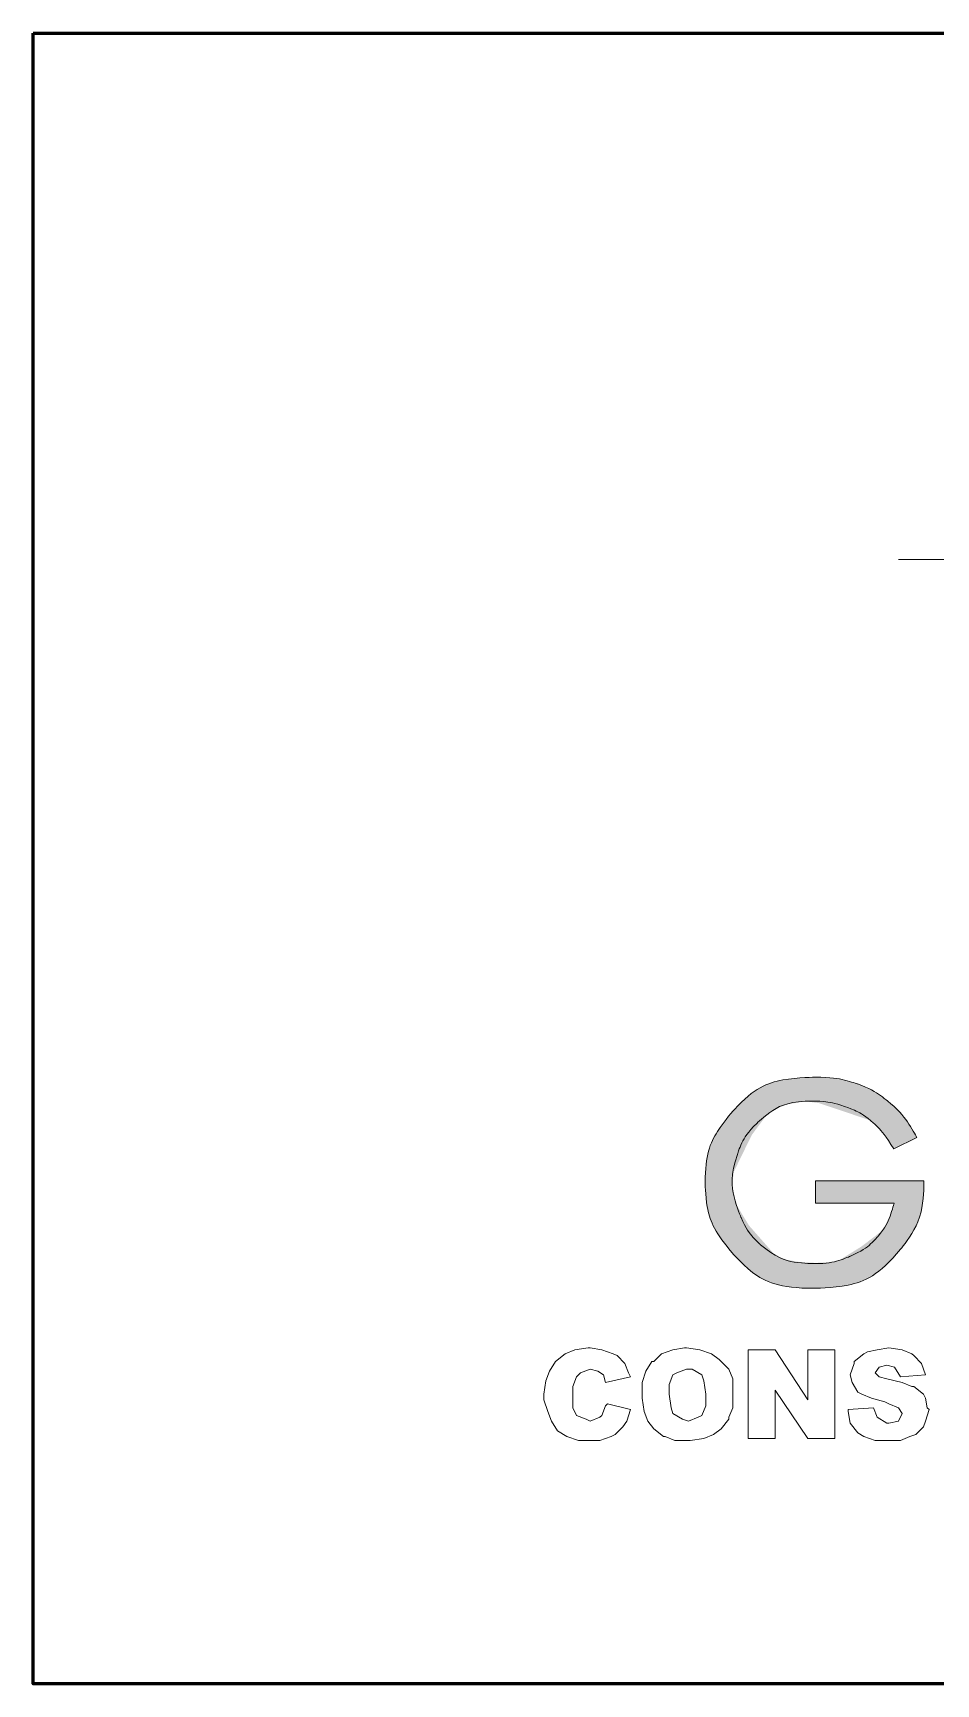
# Model space of a CAD drawing. Header units: inches. Extents: x 140 to 978, y -82 to 38.
# Drawn here: x 879.968 to 881.525, y -58.875 to -56.028 of the extents above; entities that cross this region are included whole.
import ezdxf

# ---------------------------------------------------------------- set-up
doc = ezdxf.new("R2010")
doc.units = ezdxf.units.IN
doc.header["$MEASUREMENT"] = 0
for name, color, linetype, lineweight in [('UNSAAC- ROTULO', 7, 'Continuous', 60), ('UNSAAC-TEXTOS', 250, 'Continuous', 0), ('UNSAAC-TEXTURAS', 250, 'Continuous', 0)]:
    doc.layers.add(name, color=color, linetype=linetype, lineweight=lineweight)
pattern_1 = [(37.5, (-345.113272, -0.87974), (-0.00062993358, 0.0192682377), [0, -0.0152, 0, -0.017, 0, -0.01625]), (7.5, (-345.113272, -0.87974), (0.01769776705, 0.02822146065), [0, -0.0082, 0, -0.0137, 0, -0.00525]), (327.5, (-345.125572, -0.87974), (0.03114141862, 5.659054e-05), [0, -0.005, 0, -0.018, 0, -0.0235]), (317.5, (-345.125572, -0.87974), (0.03006126605, 0.00877675565), [0, -0.0025, 0, -0.0118, 0, -0.0135])]

msp = doc.modelspace()

# ---------------------------------------------------------------- hatches: boundary and pattern name
at = {"layer": 'UNSAAC-TEXTOS'}
h = msp.add_hatch(color=86, dxfattribs=at)
h.dxf.hatch_style = 1
edge = h.paths.add_edge_path()
edge.add_spline(control_points=[(881.227, -57.8439), (881.2221, -57.8463), (881.2171, -57.8493), (881.2118, -57.8529)], knot_values=[0.18875, 0.18875, 0.18875, 0.18875, 0.1925, 0.1925, 0.1925, 0.1925], degree=3, periodic=0)
edge.add_spline(control_points=[(881.2118, -57.8529), (881.2049, -57.8578), (881.1976, -57.8639), (881.1898, -57.8715)], knot_values=[0.1925, 0.1925, 0.1925, 0.1925, 0.1975, 0.1975, 0.1975, 0.1975], degree=3, periodic=0)
edge.add_spline(control_points=[(881.1898, -57.8715), (881.1859, -57.8753), (881.1819, -57.8795), (881.1777, -57.8841), (881.1777, -57.8841), (881.1766, -57.8852), (881.1749, -57.8873)], knot_values=[0.1975, 0.1975, 0.1975, 0.1975, 0.2, 0.2, 0.2, 0.205, 0.205, 0.205, 0.205], degree=3, periodic=0)
edge.add_spline(control_points=[(881.1749, -57.8873), (881.1731, -57.8893), (881.1706, -57.8923), (881.1677, -57.8958)], knot_values=[0.205, 0.205, 0.205, 0.205, 0.21, 0.21, 0.21, 0.21], degree=3, periodic=0)
edge.add_spline(control_points=[(881.1677, -57.8958), (881.1648, -57.8994), (881.1616, -57.9035), (881.1582, -57.908)], knot_values=[0.21, 0.21, 0.21, 0.21, 0.215, 0.215, 0.215, 0.215], degree=3, periodic=0)
edge.add_spline(control_points=[(881.1582, -57.908), (881.1549, -57.9125), (881.1497, -57.9198), (881.1452, -57.9272), (881.1438, -57.9298)], knot_values=[0.215, 0.215, 0.215, 0.215, 0.22, 0.2225, 0.2225, 0.2225, 0.2225], degree=3, periodic=0)
edge.add_spline(control_points=[(881.1438, -57.9298), (881.1409, -57.9349), (881.1383, -57.9403), (881.1361, -57.9463)], knot_values=[0.2225, 0.2225, 0.2225, 0.2225, 0.2275, 0.2275, 0.2275, 0.2275], degree=3, periodic=0)
edge.add_spline(control_points=[(881.1361, -57.9463), (881.1339, -57.9523), (881.1321, -57.9589), (881.1306, -57.9666)], knot_values=[0.2275, 0.2275, 0.2275, 0.2275, 0.2325, 0.2325, 0.2325, 0.2325], degree=3, periodic=0)
edge.add_spline(control_points=[(881.1306, -57.9666), (881.1292, -57.9743), (881.1282, -57.983), (881.1277, -57.9932)], knot_values=[0.2325, 0.2325, 0.2325, 0.2325, 0.2375, 0.2375, 0.2375, 0.2375], degree=3, periodic=0)
edge.add_spline(control_points=[(881.1277, -57.9932), (881.1274, -57.9982), (881.1273, -58.0037), (881.1273, -58.0095), (881.1273, -58.0095), (881.1273, -58.0109), (881.1274, -58.0132)], knot_values=[0.2375, 0.2375, 0.2375, 0.2375, 0.24, 0.24, 0.24, 0.245, 0.245, 0.245, 0.245], degree=3, periodic=0)
edge.add_spline(control_points=[(881.1274, -58.0132), (881.1274, -58.0156), (881.1275, -58.019), (881.1278, -58.0231)], knot_values=[0.245, 0.245, 0.245, 0.245, 0.25, 0.25, 0.25, 0.25], degree=3, periodic=0)
edge.add_spline(control_points=[(881.1278, -58.0231), (881.128, -58.0271), (881.1283, -58.0318), (881.1288, -58.0368)], knot_values=[0.25, 0.25, 0.25, 0.25, 0.255, 0.255, 0.255, 0.255], degree=3, periodic=0)
edge.add_spline(control_points=[(881.1288, -58.0368), (881.1293, -58.0417), (881.1303, -58.0496), (881.1318, -58.0574), (881.1324, -58.06)], knot_values=[0.255, 0.255, 0.255, 0.255, 0.26, 0.2625, 0.2625, 0.2625, 0.2625], degree=3, periodic=0)
edge.add_spline(control_points=[(881.1324, -58.06), (881.1336, -58.0651), (881.1351, -58.0704), (881.1373, -58.0759)], knot_values=[0.2625, 0.2625, 0.2625, 0.2625, 0.2675, 0.2675, 0.2675, 0.2675], degree=3, periodic=0)
edge.add_spline(control_points=[(881.1373, -58.0759), (881.1395, -58.0814), (881.1423, -58.0873), (881.1461, -58.0936)], knot_values=[0.2675, 0.2675, 0.2675, 0.2675, 0.2725, 0.2725, 0.2725, 0.2725], degree=3, periodic=0)
edge.add_spline(control_points=[(881.1461, -58.0936), (881.1498, -58.1), (881.1545, -58.1069), (881.1603, -58.1146)], knot_values=[0.2725, 0.2725, 0.2725, 0.2725, 0.2775, 0.2775, 0.2775, 0.2775], degree=3, periodic=0)
edge.add_spline(control_points=[(881.1603, -58.1146), (881.1633, -58.1185), (881.1665, -58.1226), (881.17, -58.1268), (881.17, -58.1268), (881.1712, -58.1282), (881.1732, -58.1305)], knot_values=[0.2775, 0.2775, 0.2775, 0.2775, 0.28, 0.28, 0.28, 0.285, 0.285, 0.285, 0.285], degree=3, periodic=0)
edge.add_spline(control_points=[(881.1732, -58.1305), (881.1772, -58.1351), (881.1848, -58.1435), (881.1941, -58.1522)], knot_values=[0.285, 0.285, 0.285, 0.285, 0.295, 0.295, 0.295, 0.295], degree=3, periodic=0)
edge.add_spline(control_points=[(881.1941, -58.1522), (881.1988, -58.1565), (881.2064, -58.1632), (881.2144, -58.1691), (881.2172, -58.1709)], knot_values=[0.295, 0.295, 0.295, 0.295, 0.3, 0.3025, 0.3025, 0.3025, 0.3025], degree=3, periodic=0)
edge.add_spline(control_points=[(881.2172, -58.1709), (881.2214, -58.1737), (881.2259, -58.1763), (881.2308, -58.1786)], knot_values=[0.3025, 0.3025, 0.3025, 0.3025, 0.30625, 0.30625, 0.30625, 0.30625], degree=3, periodic=0)
edge.add_spline(control_points=[(881.2308, -58.1786), (881.2341, -58.1802), (881.2376, -58.1816), (881.2413, -58.183)], knot_values=[0.30625, 0.30625, 0.30625, 0.30625, 0.30875, 0.30875, 0.30875, 0.30875], degree=3, periodic=0)
edge.add_spline(control_points=[(881.2413, -58.183), (881.247, -58.1849), (881.2533, -58.1867), (881.2604, -58.188)], knot_values=[0.30875, 0.30875, 0.30875, 0.30875, 0.3125, 0.3125, 0.3125, 0.3125], degree=3, periodic=0)
edge.add_spline(control_points=[(881.2604, -58.188), (881.2698, -58.1899), (881.2808, -58.1912), (881.2938, -58.1919)], knot_values=[0.3125, 0.3125, 0.3125, 0.3125, 0.3175, 0.3175, 0.3175, 0.3175], degree=3, periodic=0)
edge.add_spline(control_points=[(881.2938, -58.1919), (881.3003, -58.1922), (881.3073, -58.1924), (881.3148, -58.1924), (881.3148, -58.1924), (881.3168, -58.1924), (881.3201, -58.1923)], knot_values=[0.3175, 0.3175, 0.3175, 0.3175, 0.32, 0.32, 0.32, 0.325, 0.325, 0.325, 0.325], degree=3, periodic=0)
edge.add_spline(control_points=[(881.3201, -58.1923), (881.3268, -58.1921), (881.3392, -58.1916), (881.3529, -58.19)], knot_values=[0.325, 0.325, 0.325, 0.325, 0.335, 0.335, 0.335, 0.335], degree=3, periodic=0)
edge.add_spline(control_points=[(881.3529, -58.19), (881.3598, -58.1892), (881.3706, -58.1876), (881.3809, -58.1853), (881.3844, -58.1843)], knot_values=[0.335, 0.335, 0.335, 0.335, 0.34, 0.3425, 0.3425, 0.3425, 0.3425], degree=3, periodic=0)
edge.add_spline(control_points=[(881.3844, -58.1843), (881.3895, -58.183), (881.3946, -58.1812), (881.3998, -58.179)], knot_values=[0.3425, 0.3425, 0.3425, 0.3425, 0.34625, 0.34625, 0.34625, 0.34625], degree=3, periodic=0)
edge.add_spline(control_points=[(881.3998, -58.179), (881.4032, -58.1775), (881.4067, -58.1758), (881.4103, -58.1739)], knot_values=[0.34625, 0.34625, 0.34625, 0.34625, 0.34875, 0.34875, 0.34875, 0.34875], degree=3, periodic=0)
edge.add_spline(control_points=[(881.4103, -58.1739), (881.4155, -58.1709), (881.421, -58.1673), (881.4266, -58.1629)], knot_values=[0.34875, 0.34875, 0.34875, 0.34875, 0.3525, 0.3525, 0.3525, 0.3525], degree=3, periodic=0)
edge.add_spline(control_points=[(881.4266, -58.1629), (881.4341, -58.157), (881.4421, -58.1497), (881.4507, -58.1405)], knot_values=[0.3525, 0.3525, 0.3525, 0.3525, 0.3575, 0.3575, 0.3575, 0.3575], degree=3, periodic=0)
edge.add_spline(control_points=[(881.4507, -58.1405), (881.455, -58.1359), (881.4594, -58.1308), (881.464, -58.1252), (881.464, -58.1252), (881.4649, -58.1242), (881.4663, -58.1225)], knot_values=[0.3575, 0.3575, 0.3575, 0.3575, 0.36, 0.36, 0.36, 0.365, 0.365, 0.365, 0.365], degree=3, periodic=0)
edge.add_spline(control_points=[(881.4663, -58.1225), (881.469, -58.119), (881.4741, -58.1124), (881.4794, -58.1044)], knot_values=[0.365, 0.365, 0.365, 0.365, 0.375, 0.375, 0.375, 0.375], degree=3, periodic=0)
edge.add_spline(control_points=[(881.4794, -58.1044), (881.482, -58.1004), (881.4861, -58.094), (881.4897, -58.0872), (881.4908, -58.0849)], knot_values=[0.375, 0.375, 0.375, 0.375, 0.38, 0.3825, 0.3825, 0.3825, 0.3825], degree=3, periodic=0)
edge.add_spline(control_points=[(881.4908, -58.0849), (881.4931, -58.0802), (881.4951, -58.0752), (881.4969, -58.0695)], knot_values=[0.3825, 0.3825, 0.3825, 0.3825, 0.3875, 0.3875, 0.3875, 0.3875], degree=3, periodic=0)
edge.add_spline(control_points=[(881.4969, -58.0695), (881.4987, -58.0638), (881.5002, -58.0574), (881.5014, -58.0498)], knot_values=[0.3875, 0.3875, 0.3875, 0.3875, 0.3925, 0.3925, 0.3925, 0.3925], degree=3, periodic=0)
edge.add_spline(control_points=[(881.5014, -58.0498), (881.5026, -58.0423), (881.5034, -58.0336), (881.5039, -58.0234)], knot_values=[0.3925, 0.3925, 0.3925, 0.3925, 0.3975, 0.3975, 0.3975, 0.3975], degree=3, periodic=0)
edge.add_spline(control_points=[(881.5039, -58.0234), (881.5042, -58.0183), (881.5043, -58.0128), (881.5044, -58.0069)], knot_values=[0.3975, 0.3975, 0.3975, 0.3975, 0.4, 0.4, 0.4, 0.4], degree=3, periodic=0)
edge.add_spline(control_points=[(881.5044, -58.0069), (881.5044, -58.0069), (881.5044, -58.0069), (881.3174, -58.0069), (881.3174, -58.0069)], knot_values=[0.4, 0.4, 0.4, 0.4, 0.42, 0.44, 0.44, 0.44, 0.44], degree=3, periodic=0)
edge.add_spline(control_points=[(881.3174, -58.0069), (881.3174, -58.0069), (881.3174, -58.0069), (881.3174, -58.0454), (881.3174, -58.0454)], knot_values=[0.44, 0.44, 0.44, 0.44, 0.46, 0.48, 0.48, 0.48, 0.48], degree=3, periodic=0)
edge.add_spline(control_points=[(881.3174, -58.0454), (881.3174, -58.0454), (881.3174, -58.0454), (881.453, -58.0454), (881.453, -58.0454), (881.453, -58.0454), (881.4522, -58.0484), (881.4509, -58.0527)], knot_values=[0.48, 0.48, 0.48, 0.48, 0.5, 0.52, 0.52, 0.52, 0.53, 0.53, 0.53, 0.53], degree=3, periodic=0)
edge.add_spline(control_points=[(881.446, -58.068), (881.4479, -58.0627), (881.4496, -58.057), (881.4509, -58.0527)], knot_values=[0.53, 0.53, 0.53, 0.53, 0.54, 0.54, 0.54, 0.54], degree=3, periodic=0)
edge.add_spline(control_points=[(881.4332, -58.0926), (881.4376, -58.0864), (881.4405, -58.0811), (881.4428, -58.0759)], knot_values=[0.545, 0.545, 0.545, 0.545, 0.555, 0.555, 0.555, 0.555], degree=3, periodic=0)
edge.add_spline(control_points=[(881.4255, -58.1025), (881.4285, -58.0989), (881.4311, -58.0956), (881.4332, -58.0926)], knot_values=[0.555, 0.555, 0.555, 0.555, 0.56, 0.56, 0.56, 0.56], degree=3, periodic=0)
edge.add_spline(control_points=[(881.3716, -58.1394), (881.3753, -58.1379), (881.3778, -58.1369), (881.3778, -58.1369), (881.3975, -58.1281), (881.4134, -58.1167), (881.4255, -58.1025), (881.4255, -58.1025)], knot_values=[0.56, 0.56, 0.56, 0.56, 0.57, 0.57, 0.57, 0.59, 0.61, 0.61, 0.61, 0.61], degree=3, periodic=0)
edge.add_spline(control_points=[(881.3577, -58.1445), (881.3628, -58.1428), (881.3678, -58.1409), (881.3716, -58.1394)], knot_values=[0.61, 0.61, 0.61, 0.61, 0.62, 0.62, 0.62, 0.62], degree=3, periodic=0)
edge.add_spline(control_points=[(881.341, -58.1484), (881.3443, -58.1479), (881.3472, -58.1474), (881.3499, -58.1467)], knot_values=[0.625, 0.625, 0.625, 0.625, 0.63, 0.63, 0.63, 0.63], degree=3, periodic=0)
edge.add_spline(control_points=[(881.3044, -58.1496), (881.311, -58.1499), (881.3155, -58.1499), (881.3155, -58.1499), (881.3209, -58.1499), (881.3256, -58.1498), (881.3298, -58.1495)], knot_values=[0.635, 0.635, 0.635, 0.635, 0.645, 0.645, 0.645, 0.65, 0.65, 0.65, 0.65], degree=3, periodic=0)
edge.add_spline(control_points=[(881.2746, -58.146), (881.2766, -58.1465), (881.287, -58.1484), (881.2978, -58.1492), (881.3044, -58.1496)], knot_values=[0.65, 0.65, 0.65, 0.65, 0.6525, 0.6625, 0.6625, 0.6625, 0.6625], degree=3, periodic=0)
edge.add_spline(control_points=[(881.2619, -58.1423), (881.2663, -58.1439), (881.2704, -58.1451), (881.2746, -58.146)], knot_values=[0.6625, 0.6625, 0.6625, 0.6625, 0.6675, 0.6675, 0.6675, 0.6675], degree=3, periodic=0)
edge.add_spline(control_points=[(881.2481, -58.1356), (881.253, -58.1384), (881.2576, -58.1406), (881.2619, -58.1423)], knot_values=[0.6675, 0.6675, 0.6675, 0.6675, 0.6725, 0.6725, 0.6725, 0.6725], degree=3, periodic=0)
edge.add_spline(control_points=[(881.2321, -58.1246), (881.2379, -58.1291), (881.2432, -58.1327), (881.2481, -58.1356)], knot_values=[0.6725, 0.6725, 0.6725, 0.6725, 0.6775, 0.6775, 0.6775, 0.6775], degree=3, periodic=0)
edge.add_spline(control_points=[(881.1879, -58.0673), (881.1887, -58.0692), (881.1892, -58.0703), (881.1892, -58.0703), (881.198, -58.09), (881.2092, -58.1056), (881.2228, -58.1172), (881.2228, -58.1172)], knot_values=[0.68, 0.68, 0.68, 0.68, 0.685, 0.685, 0.685, 0.705, 0.725, 0.725, 0.725, 0.725], degree=3, periodic=0)
edge.add_spline(control_points=[(881.1808, -58.0481), (881.1835, -58.0565), (881.1863, -58.0635), (881.1879, -58.0673)], knot_values=[0.725, 0.725, 0.725, 0.725, 0.735, 0.735, 0.735, 0.735], degree=3, periodic=0)
edge.add_spline(control_points=[(881.1755, -58.0279), (881.1759, -58.0302), (881.1775, -58.0372), (881.1795, -58.0439), (881.1808, -58.0481)], knot_values=[0.735, 0.735, 0.735, 0.735, 0.7375, 0.7425, 0.7425, 0.7425, 0.7425], degree=3, periodic=0)
edge.add_spline(control_points=[(881.1738, -58.0129), (881.1739, -58.0156), (881.1741, -58.0182), (881.1744, -58.0206)], knot_values=[0.745, 0.745, 0.745, 0.745, 0.7475, 0.7475, 0.7475, 0.7475], degree=3, periodic=0)
edge.add_spline(control_points=[(881.1746, -57.9955), (881.1738, -58.0019), (881.1736, -58.0076), (881.1738, -58.0129)], knot_values=[0.7475, 0.7475, 0.7475, 0.7475, 0.7525, 0.7525, 0.7525, 0.7525], degree=3, periodic=0)
edge.add_spline(control_points=[(881.1789, -57.9741), (881.1768, -57.982), (881.1754, -57.989), (881.1746, -57.9955)], knot_values=[0.7525, 0.7525, 0.7525, 0.7525, 0.7575, 0.7575, 0.7575, 0.7575], degree=3, periodic=0)
edge.add_spline(control_points=[(881.2183, -57.9061), (881.2168, -57.9075), (881.216, -57.9083), (881.216, -57.9083), (881.2005, -57.9234), (881.1894, -57.9412), (881.1827, -57.9615), (881.1827, -57.9615)], knot_values=[0.76, 0.76, 0.76, 0.76, 0.765, 0.765, 0.765, 0.785, 0.805, 0.805, 0.805, 0.805], degree=3, periodic=0)
edge.add_spline(control_points=[(881.2333, -57.8934), (881.2267, -57.8985), (881.2212, -57.9034), (881.2183, -57.9061)], knot_values=[0.805, 0.805, 0.805, 0.805, 0.815, 0.815, 0.815, 0.815], degree=3, periodic=0)
edge.add_spline(control_points=[(881.2494, -57.8823), (881.2475, -57.8834), (881.2419, -57.8869), (881.2366, -57.8908), (881.2333, -57.8934)], knot_values=[0.815, 0.815, 0.815, 0.815, 0.8175, 0.8225, 0.8225, 0.8225, 0.8225], degree=3, periodic=0)
edge.add_spline(control_points=[(881.2621, -57.8765), (881.2574, -57.8782), (881.2533, -57.8801), (881.2494, -57.8823)], knot_values=[0.8225, 0.8225, 0.8225, 0.8225, 0.8275, 0.8275, 0.8275, 0.8275], degree=3, periodic=0)
edge.add_spline(control_points=[(881.2782, -57.8723), (881.272, -57.8734), (881.2667, -57.8748), (881.2621, -57.8765)], knot_values=[0.8275, 0.8275, 0.8275, 0.8275, 0.8325, 0.8325, 0.8325, 0.8325], degree=3, periodic=0)
edge.add_spline(control_points=[(881.2998, -57.87), (881.2915, -57.8704), (881.2844, -57.8712), (881.2782, -57.8723)], knot_values=[0.8325, 0.8325, 0.8325, 0.8325, 0.8375, 0.8375, 0.8375, 0.8375], degree=3, periodic=0)
edge.add_spline(control_points=[(881.3132, -57.8697), (881.3084, -57.8697), (881.3039, -57.8698), (881.2998, -57.87)], knot_values=[0.8375, 0.8375, 0.8375, 0.8375, 0.84, 0.84, 0.84, 0.84], degree=3, periodic=0)
edge.add_spline(control_points=[(881.3676, -57.8789), (881.35, -57.8728), (881.3318, -57.8697), (881.3132, -57.8697), (881.3132, -57.8697)], knot_values=[0.84, 0.84, 0.84, 0.84, 0.86, 0.88, 0.88, 0.88, 0.88], degree=3, periodic=0)
edge.add_spline(control_points=[(881.4125, -57.9031), (881.4002, -57.893), (881.3852, -57.885), (881.3676, -57.8789), (881.3676, -57.8789)], knot_values=[0.88, 0.88, 0.88, 0.88, 0.9, 0.92, 0.92, 0.92, 0.92], degree=3, periodic=0)
edge.add_spline(control_points=[(881.4125, -57.9031), (881.4125, -57.9031), (881.4249, -57.9133), (881.4382, -57.9295), (881.4525, -57.952)], knot_values=[0.92, 0.92, 0.92, 0.92, 0.96, 1, 1, 1, 1], degree=3, periodic=0)
edge.add_spline(control_points=[(881.4525, -57.952), (881.4525, -57.952), (881.4624, -57.9471), (881.4723, -57.9421)], knot_values=[0, 0, 0, 0, 0.02, 0.02, 0.02, 0.02], degree=3, periodic=0)
edge.add_spline(control_points=[(881.4723, -57.9421), (881.4822, -57.9372), (881.492, -57.9322), (881.492, -57.9322), (881.492, -57.9322), (881.4904, -57.9292), (881.4879, -57.9248)], knot_values=[0.02, 0.02, 0.02, 0.02, 0.04, 0.04, 0.04, 0.05, 0.05, 0.05, 0.05], degree=3, periodic=0)
edge.add_spline(control_points=[(881.4879, -57.9248), (881.4854, -57.9205), (881.482, -57.9147), (881.4785, -57.9093)], knot_values=[0.05, 0.05, 0.05, 0.05, 0.06, 0.06, 0.06, 0.06], degree=3, periodic=0)
edge.add_spline(control_points=[(881.4785, -57.9093), (881.4768, -57.9066), (881.475, -57.9039), (881.473, -57.9012)], knot_values=[0.06, 0.06, 0.06, 0.06, 0.065, 0.065, 0.065, 0.065], degree=3, periodic=0)
edge.add_spline(control_points=[(881.473, -57.9012), (881.4711, -57.8986), (881.469, -57.8959), (881.4665, -57.893)], knot_values=[0.065, 0.065, 0.065, 0.065, 0.07, 0.07, 0.07, 0.07], degree=3, periodic=0)
edge.add_spline(control_points=[(881.4665, -57.893), (881.4641, -57.8902), (881.4613, -57.8873), (881.4581, -57.8841)], knot_values=[0.07, 0.07, 0.07, 0.07, 0.075, 0.075, 0.075, 0.075], degree=3, periodic=0)
edge.add_spline(control_points=[(881.4581, -57.8841), (881.4549, -57.8809), (881.4513, -57.8776), (881.447, -57.8739), (881.447, -57.8739), (881.4449, -57.872), (881.4416, -57.8694)], knot_values=[0.075, 0.075, 0.075, 0.075, 0.08, 0.08, 0.08, 0.09, 0.09, 0.09, 0.09], degree=3, periodic=0)
edge.add_spline(control_points=[(881.4416, -57.8694), (881.4384, -57.8667), (881.434, -57.8633), (881.4295, -57.86)], knot_values=[0.09, 0.09, 0.09, 0.09, 0.1, 0.1, 0.1, 0.1], degree=3, periodic=0)
edge.add_spline(control_points=[(881.4295, -57.86), (881.4272, -57.8584), (881.4249, -57.8568), (881.4224, -57.8552)], knot_values=[0.1, 0.1, 0.1, 0.1, 0.105, 0.105, 0.105, 0.105], degree=3, periodic=0)
edge.add_spline(control_points=[(881.4224, -57.8552), (881.4174, -57.8521), (881.4116, -57.849), (881.4036, -57.8456)], knot_values=[0.105, 0.105, 0.105, 0.105, 0.115, 0.115, 0.115, 0.115], degree=3, periodic=0)
edge.add_spline(control_points=[(881.4036, -57.8456), (881.3996, -57.8438), (881.395, -57.842), (881.3897, -57.8401), (881.3897, -57.8401), (881.387, -57.8391), (881.3829, -57.8378)], knot_values=[0.115, 0.115, 0.115, 0.115, 0.12, 0.12, 0.12, 0.13, 0.13, 0.13, 0.13], degree=3, periodic=0)
edge.add_spline(control_points=[(881.3829, -57.8378), (881.3788, -57.8365), (881.3733, -57.8348), (881.3676, -57.8334)], knot_values=[0.13, 0.13, 0.13, 0.13, 0.14, 0.14, 0.14, 0.14], degree=3, periodic=0)
edge.add_spline(control_points=[(881.3676, -57.8334), (881.3648, -57.8326), (881.3619, -57.832), (881.3588, -57.8314)], knot_values=[0.14, 0.14, 0.14, 0.14, 0.145, 0.145, 0.145, 0.145], degree=3, periodic=0)
edge.add_spline(control_points=[(881.3588, -57.8314), (881.3525, -57.8302), (881.3452, -57.8294), (881.335, -57.8289)], knot_values=[0.145, 0.145, 0.145, 0.145, 0.155, 0.155, 0.155, 0.155], degree=3, periodic=0)
edge.add_spline(control_points=[(881.335, -57.8289), (881.3299, -57.8287), (881.3242, -57.8286), (881.3174, -57.8286), (881.3174, -57.8286), (881.3156, -57.8286), (881.3124, -57.8286)], knot_values=[0.155, 0.155, 0.155, 0.155, 0.16, 0.16, 0.16, 0.165, 0.165, 0.165, 0.165], degree=3, periodic=0)
edge.add_spline(control_points=[(881.3124, -57.8286), (881.3059, -57.8288), (881.2941, -57.8292), (881.2811, -57.8305)], knot_values=[0.165, 0.165, 0.165, 0.165, 0.175, 0.175, 0.175, 0.175], degree=3, periodic=0)
edge.add_spline(control_points=[(881.2811, -57.8305), (881.2746, -57.8312), (881.2643, -57.8325), (881.2545, -57.8344), (881.2513, -57.8352)], knot_values=[0.175, 0.175, 0.175, 0.175, 0.18, 0.1825, 0.1825, 0.1825, 0.1825], degree=3, periodic=0)
edge.add_spline(control_points=[(881.2513, -57.8352), (881.2464, -57.8363), (881.2416, -57.8378), (881.2367, -57.8396)], knot_values=[0.1825, 0.1825, 0.1825, 0.1825, 0.18625, 0.18625, 0.18625, 0.18625], degree=3, periodic=0)
edge.add_spline(control_points=[(881.2367, -57.8396), (881.2335, -57.8408), (881.2303, -57.8422), (881.227, -57.8439)], knot_values=[0.18625, 0.18625, 0.18625, 0.18625, 0.18875, 0.18875, 0.18875, 0.18875], degree=3, periodic=0)
at = {"layer": 'UNSAAC-TEXTURAS', "ltscale": 0.5}
h = msp.add_hatch(dxfattribs=at)
h.set_pattern_fill('AR-SAND', color=256, scale=0.01, style=0)
h.set_pattern_definition(pattern_1)
h.paths.add_polyline_path([(880.9555, -58.036), (880.9593, -58.0397), (880.9593, -58.037)])
h = msp.add_hatch(dxfattribs=at)
h.set_pattern_fill('AR-SAND', color=256, scale=0.01, style=0)
h.set_pattern_definition(pattern_1)
h.paths.add_polyline_path([(880.9593, -58.037), (880.9593, -58.0397), (880.9616, -58.0483), (880.9616, -58.0393)])

# ---------------------------------------------------------------- linework, layer by layer
at = {"layer": 'UNSAAC- ROTULO'}
msp.add_lwpolyline([(879.9685, -56.0283), (884.5168, -56.0283), (884.5168, -58.8746), (879.9685, -58.8746)], close=True, dxfattribs=at)
at = {"layer": 'UNSAAC-TEXTOS'}
msp.add_line((883.0249, -56.9362), (881.4603, -56.9362), dxfattribs=at)
for points in [[(880.9754, -58.3085), (880.9687, -58.3052), (880.9488, -58.2985), (880.9289, -58.2952), (880.9256, -58.2952), (880.9023, -58.2985), (880.8857, -58.3052), (880.8691, -58.3185), (880.8591, -58.3351), (880.8525, -58.3517), (880.8492, -58.3749), (880.8492, -58.3849), (880.8558, -58.4048), (880.8624, -58.4214), (880.8724, -58.4381), (880.889, -58.448), (880.9089, -58.4547), (880.9289, -58.4547), (880.9455, -58.4547), (880.9654, -58.448), (880.9721, -58.4447), (880.9853, -58.4314), (880.992, -58.4214), (880.9986, -58.4015), (880.9588, -58.3916), (880.9555, -58.3949), (880.9488, -58.4115), (880.9455, -58.4148), (880.9289, -58.4214), (880.9222, -58.4181), (880.9056, -58.4115), (880.899, -58.3982), (880.899, -58.3749), (880.899, -58.3617), (880.9056, -58.345), (880.9123, -58.3384), (880.9289, -58.3318), (880.9422, -58.3351), (880.9521, -58.3417), (880.9555, -58.355), (880.9986, -58.345), (880.9953, -58.3384), (880.9887, -58.3218)], [(881.1548, -58.3185), (881.1514, -58.3152), (881.1381, -58.3052), (881.1182, -58.2985), (881.095, -58.2952), (881.0916, -58.2952), (881.0717, -58.2985), (881.0518, -58.3052), (881.0385, -58.3185), (881.0352, -58.3185), (881.0252, -58.3351), (881.0186, -58.355), (881.0186, -58.3749), (881.0186, -58.3816), (881.0219, -58.4048), (881.0285, -58.4214), (881.0385, -58.4347), (881.0551, -58.448), (881.0584, -58.448), (881.075, -58.4547), (881.0983, -58.4547), (881.1016, -58.4547), (881.1249, -58.4513), (881.1415, -58.4447), (881.1548, -58.4347), (881.168, -58.4181), (881.168, -58.4148), (881.1747, -58.3982), (881.1747, -58.3749), (881.1747, -58.3716), (881.1747, -58.3484), (881.168, -58.3318)], [(881.2478, -58.2985), (881.2013, -58.2985), (881.2013, -58.4513), (881.2478, -58.4513), (881.2478, -58.3683), (881.3042, -58.4513), (881.3507, -58.4513), (881.3507, -58.2985), (881.3042, -58.2985), (881.3042, -58.3849)], [(881.4869, -58.3617), (881.4836, -58.3617), (881.467, -58.355), (881.4404, -58.3484), (881.4271, -58.345), (881.4205, -58.3384), (881.4271, -58.3284), (881.4404, -58.3251), (881.4537, -58.3284), (881.4637, -58.345), (881.5069, -58.3417), (881.5002, -58.3218), (881.4869, -58.3085), (881.4836, -58.3052), (881.467, -58.2985), (881.4437, -58.2952), (881.4238, -58.2985), (881.4072, -58.3019), (881.4006, -58.3052), (881.384, -58.3185), (881.384, -58.3218), (881.3773, -58.3417), (881.3806, -58.355), (881.3906, -58.3716), (881.3972, -58.3749), (881.4139, -58.3816), (881.4371, -58.3882), (881.4437, -58.3916), (881.4604, -58.3982), (881.467, -58.4082), (881.4604, -58.4214), (881.4437, -58.4248), (881.4404, -58.4248), (881.4238, -58.4148), (881.4172, -58.3982), (881.374, -58.4015), (881.374, -58.4048), (881.3773, -58.4248), (881.3906, -58.4414), (881.4006, -58.448), (881.4205, -58.4547), (881.4437, -58.4547), (881.4637, -58.4547), (881.4803, -58.448), (881.4903, -58.4447), (881.5035, -58.4314), (881.5069, -58.4214), (881.5135, -58.4015), (881.5102, -58.3982), (881.5069, -58.3816), (881.5035, -58.3749)], [(881.095, -58.3318), (881.1049, -58.3318), (881.1215, -58.3417), (881.1249, -58.3517), (881.1282, -58.3749), (881.1282, -58.3949), (881.1215, -58.4115), (881.1149, -58.4148), (881.0983, -58.4214), (881.0883, -58.4181), (881.0717, -58.4082), (881.0684, -58.3982), (881.0651, -58.3749), (881.0651, -58.3583), (881.0717, -58.3417), (881.0784, -58.3384)]]:
    msp.add_lwpolyline(points, close=True, dxfattribs=at)
at = {"layer": 'UNSAAC-TEXTOS', "color": 86}
msp.add_open_spline([(881.4525, -57.952), (881.4525, -57.952), (881.492, -57.9322), (881.492, -57.9322), (881.492, -57.9322), (881.479, -57.9081), (881.464, -57.8887), (881.447, -57.8739), (881.447, -57.8739), (881.43, -57.8592), (881.4109, -57.8478), (881.3897, -57.8401), (881.3897, -57.8401), (881.3683, -57.8324), (881.3443, -57.8286), (881.3174, -57.8286), (881.3174, -57.8286), (881.2578, -57.8286), (881.2113, -57.8471), (881.1777, -57.8841), (881.1777, -57.8841), (881.1441, -57.9211), (881.1273, -57.9629), (881.1273, -58.0095), (881.1273, -58.0095), (881.1273, -58.0534), (881.1416, -58.0926), (881.17, -58.1268), (881.17, -58.1268), (881.206, -58.1705), (881.2544, -58.1924), (881.3148, -58.1924), (881.3148, -58.1924), (881.3771, -58.1924), (881.4269, -58.1699), (881.464, -58.1252), (881.464, -58.1252), (881.4904, -58.0936), (881.5039, -58.0542), (881.5044, -58.0069), (881.5044, -58.0069), (881.5044, -58.0069), (881.3174, -58.0069), (881.3174, -58.0069), (881.3174, -58.0069), (881.3174, -58.0069), (881.3174, -58.0454), (881.3174, -58.0454), (881.3174, -58.0454), (881.3174, -58.0454), (881.453, -58.0454), (881.453, -58.0454), (881.453, -58.0454), (881.4467, -58.0693), (881.4375, -58.0882), (881.4255, -58.1025), (881.4255, -58.1025), (881.4134, -58.1167), (881.3975, -58.1281), (881.3778, -58.1369), (881.3778, -58.1369), (881.358, -58.1456), (881.3372, -58.1499), (881.3155, -58.1499), (881.3155, -58.1499), (881.2795, -58.1499), (881.2487, -58.139), (881.2228, -58.1172), (881.2228, -58.1172), (881.2092, -58.1056), (881.198, -58.09), (881.1892, -58.0703), (881.1892, -58.0703), (881.1739, -58.0361), (881.1711, -57.997), (881.1827, -57.9615), (881.1827, -57.9615), (881.1894, -57.9412), (881.2005, -57.9234), (881.216, -57.9083), (881.216, -57.9083), (881.2423, -57.8826), (881.2747, -57.8697), (881.3132, -57.8697), (881.3132, -57.8697), (881.3318, -57.8697), (881.35, -57.8728), (881.3676, -57.8789), (881.3676, -57.8789), (881.3852, -57.885), (881.4002, -57.893), (881.4125, -57.9031), (881.4125, -57.9031), (881.4249, -57.9133), (881.4382, -57.9295), (881.4525, -57.952)], degree=3, knots=[0, 0, 0, 0, 0.04, 0.04, 0.04, 0.06, 0.08, 0.08, 0.08, 0.1, 0.12, 0.12, 0.12, 0.14, 0.16, 0.16, 0.16, 0.18, 0.2, 0.2, 0.2, 0.22, 0.24, 0.24, 0.24, 0.26, 0.28, 0.28, 0.28, 0.3, 0.32, 0.32, 0.32, 0.34, 0.36, 0.36, 0.36, 0.38, 0.4, 0.4, 0.4, 0.42, 0.44, 0.44, 0.44, 0.46, 0.48, 0.48, 0.48, 0.5, 0.52, 0.52, 0.52, 0.54, 0.56, 0.56, 0.56, 0.58, 0.6, 0.6, 0.6, 0.62, 0.64, 0.64, 0.64, 0.66, 0.68, 0.68, 0.68, 0.7, 0.72, 0.72, 0.72, 0.74, 0.76, 0.76, 0.76, 0.78, 0.8, 0.8, 0.8, 0.82, 0.84, 0.84, 0.84, 0.86, 0.88, 0.88, 0.88, 0.9, 0.92, 0.92, 0.92, 0.96, 1, 1, 1, 1], dxfattribs=at)

doc.saveas('drawing.dxf')
